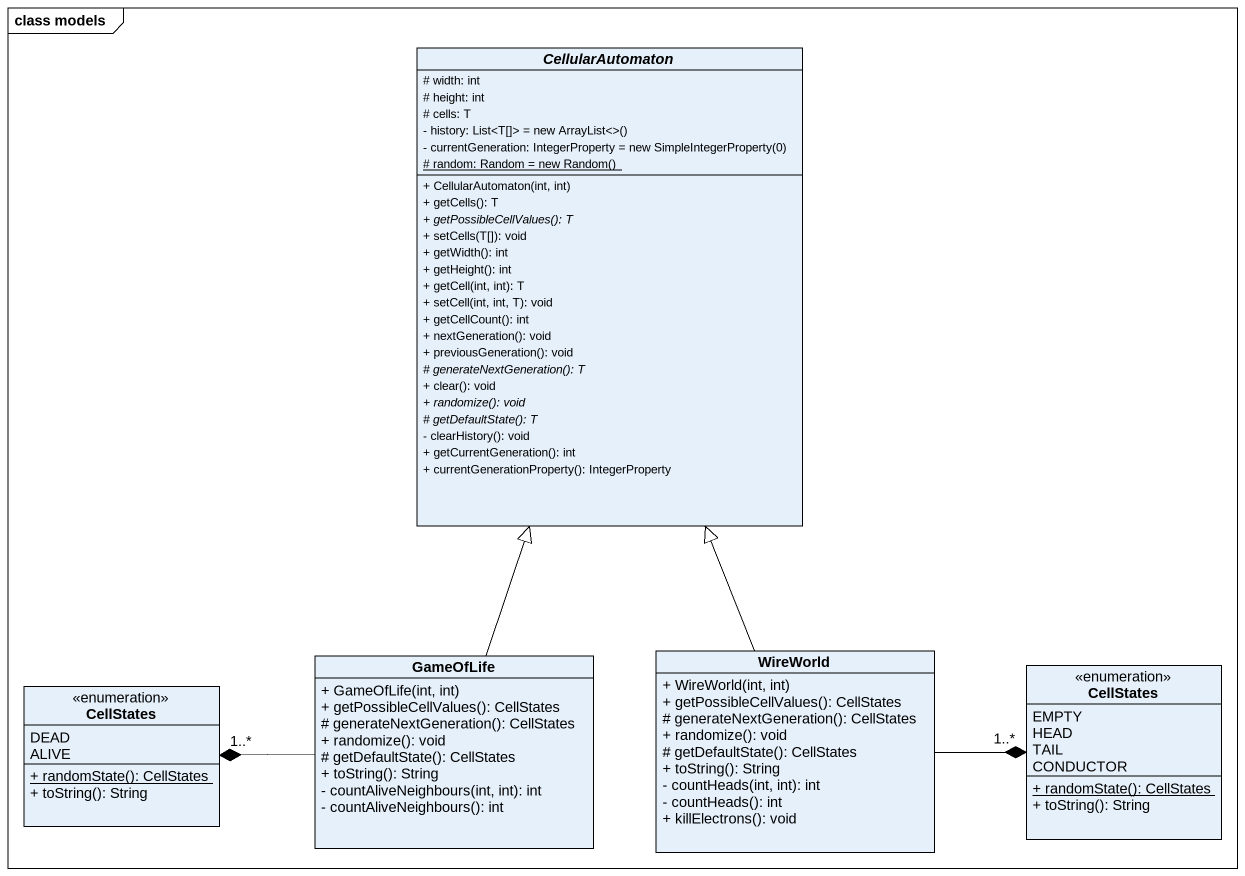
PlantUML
@startuml
mainframe class models
hide circle
hide empty members
skinparam classAttributeIconSize 0
abstract class CellularAutomaton {
  # width: int
  # height: int
  # cells: T
  {field} - history: List<T[]> = new ArrayList<>()
  {field} - currentGeneration: IntegerProperty = new SimpleIntegerProperty(0)
  {static} {field} # random: Random = new Random()
  + CellularAutomaton(int, int)
  + getCells(): T
  {abstract} + getPossibleCellValues(): T
  + setCells(T[]): void
  + getWidth(): int
  + getHeight(): int
  + getCell(int, int): T
  + setCell(int, int, T): void
  + getCellCount(): int
  + nextGeneration(): void
  + previousGeneration(): void
  {abstract} # generateNextGeneration(): T
  + clear(): void
  {abstract} + randomize(): void
  {abstract} # getDefaultState(): T
  - clearHistory(): void
  + getCurrentGeneration(): int
  + currentGenerationProperty(): IntegerProperty
}
class GameOfLife {
  + GameOfLife(int, int)
  + getPossibleCellValues(): CellStates
  # generateNextGeneration(): CellStates
  + randomize(): void
  # getDefaultState(): CellStates
  + toString(): String
  - countAliveNeighbours(int, int): int
  - countAliveNeighbours(): int
}
class WireWorld {
  + WireWorld(int, int)
  + getPossibleCellValues(): CellStates
  # generateNextGeneration(): CellStates
  + randomize(): void
  # getDefaultState(): CellStates
  + toString(): String
  - countHeads(int, int): int
  - countHeads(): int
  + killElectrons(): void
}
enum CellStates {
  EMPTY
  HEAD
  TAIL
  CONDUCTOR
  {static} + randomState(): CellStates
  + toString(): String
}
enum "CellStates" as CellStates_2 {
  DEAD
  ALIVE
  {static} + randomState(): CellStates
  + toString(): String
}
GameOfLife -up-|> CellularAutomaton
GameOfLife -left-* "1..*" CellStates_2
WireWorld -up-|> CellularAutomaton
WireWorld -right-* "1..*" CellStates
@enduml
